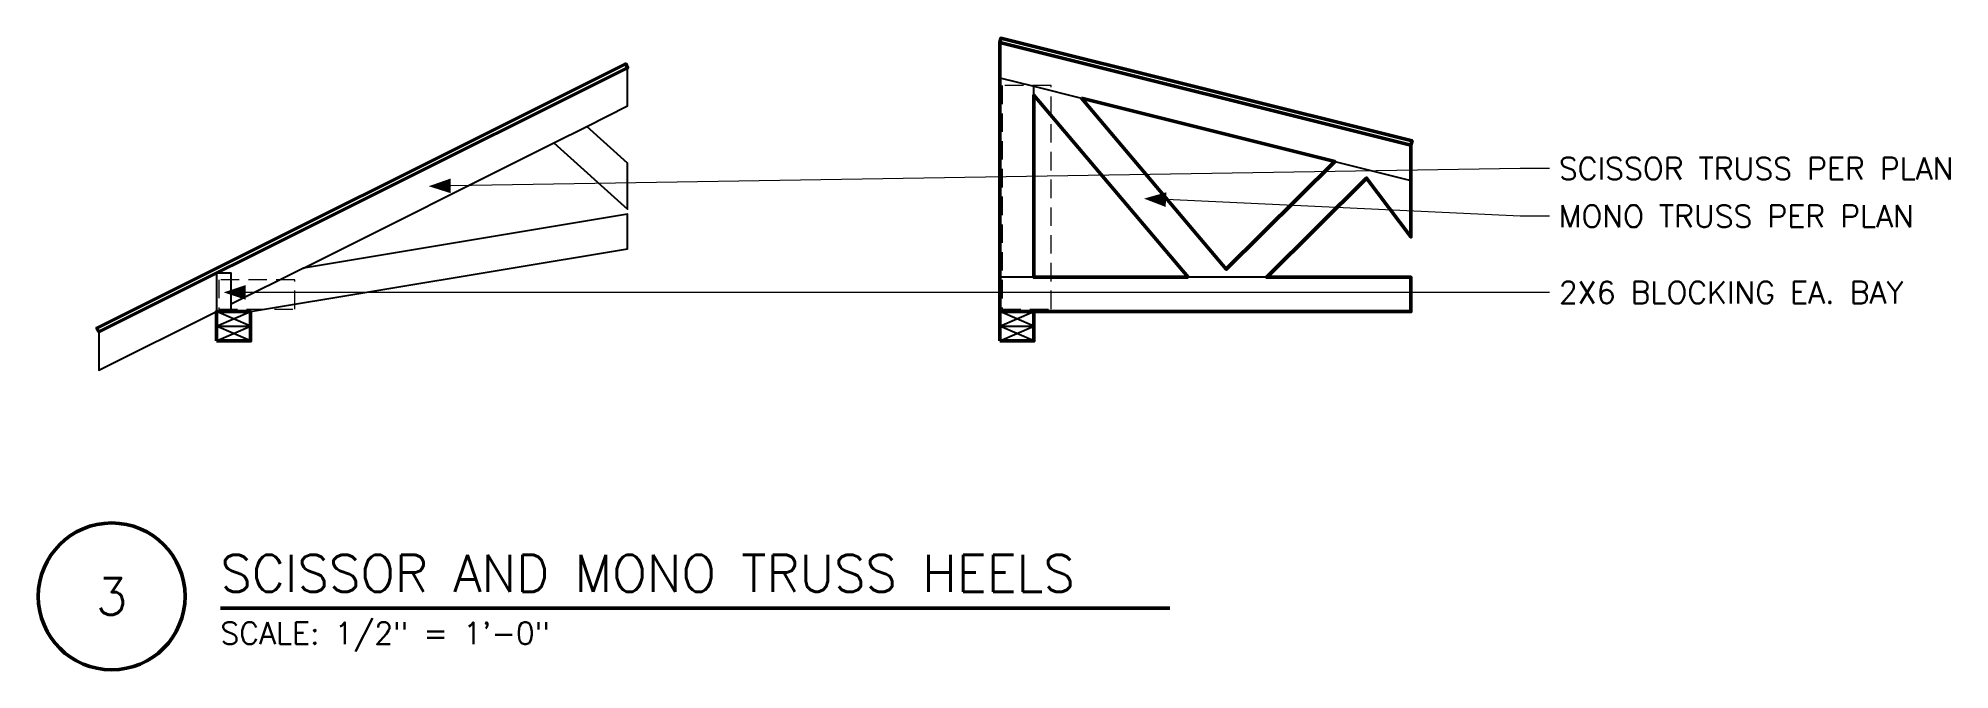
# Model space of a CAD drawing. Header units: inches. Extents: x -18 to 177, y -34 to 31.
import ezdxf
from ezdxf.enums import TextEntityAlignment as Align

# ---------------------------------------------------------------- set-up
doc = ezdxf.new("R2010")
doc.units = ezdxf.units.IN
doc.header["$MEASUREMENT"] = 0
doc.linetypes.add('DASHED', pattern=[2.834646, 1.889764, -0.944882])
for name, color, linetype, lineweight in [('S-ANNO-NOTE', 7, 'CONTINUOUS', 18), ('S-ANNO-TTLB', 7, 'CONTINUOUS', 50), ('S-DETL-BYND', 7, 'CONTINUOUS', 25), ('S-DETL-CUT', 7, 'CONTINUOUS', 50), ('S-DETL-HIDN', 7, 'DASHED', 18)]:
    doc.layers.add(name, color=color, linetype=linetype, lineweight=lineweight)
doc.styles.add('KERF', font='romans.shx')

msp = doc.modelspace()

# ---------------------------------------------------------------- hatches: boundary and pattern name
at = {"layer": 'S-ANNO-NOTE', "lineweight": 50}
for points in [[(21.676612, 15.800901), (23.938428, 15.087327), (23.91421, 16.587132)], [(94.735804, 14.539435), (96.948229, 13.684932), (97.018445, 15.183288)], [(0.75, 4.956559), (3, 4.206559), (3, 5.706559)]]:
    msp.add_hatch(color=256, dxfattribs=at).paths.add_polyline_path(points)

# ---------------------------------------------------------------- linework, layer by layer
at = {"layer": 'S-ANNO-NOTE', "lineweight": 18}
for points in [[(136.146109, 17.600901), (133.146109, 17.600901), (23.926319, 15.837229)], [(136.146109, 12.739435), (133.146109, 12.739435), (96.983337, 14.43411)], [(136.146109, 4.956559), (133.146109, 4.956559), (3, 4.956559)]]:
    msp.add_lwpolyline(points, dxfattribs=at)
at = {"layer": 'S-ANNO-TTLB', "lineweight": 50}
msp.add_lwpolyline([(-18.195656, -26.1, 1), (-3.195656, -26.1, 1)], format="xyb", close=True, dxfattribs=at)
msp.add_lwpolyline([(0.404344, -27.3), (97.36863, -27.3)], dxfattribs=at)
at = {"layer": 'S-DETL-BYND', "lineweight": 25}
for points in [[(3.5, 3), (42, 9.416667), (42, 12.964945), (8.894834, 7.447417), (34.466193, 20.233097), (42, 13.456878), (42, 18.164339), (37.830007, 21.915004), (42, 24), (42, 27.913119)], [(80, 26.892283), (83.5, 26.017283), (88.34229, 24.80671)], [(83.5, 25.111561), (83.5, 26.017283)], [(34.466193, 20.233097), (37.830007, 21.915004)], [(114.219555, 18.337394), (122, 16.392283)], [(1.5, 3), (1.5, 6.913119), (0, 6.913119), (0, 3)], [(8.894834, 7.447417), (1.5, 3.75)], [(83.5, 6.5), (80, 6.5)], [(107.263888, 6.5), (99.244652, 6.5)], [(-12, 0.913119), (-12, -3), (0, 3)], [(0, 0), (3.5, 1.5), (0, 3)], [(3.5, 0), (0, 1.5), (3.5, 3)], [(80, 0), (83.5, 1.5), (80, 3)], [(83.5, 0), (80, 1.5), (83.5, 3)], [(0, 1.5), (3.5, 1.5)], [(80, 1.5), (83.5, 1.5)]]:
    msp.add_lwpolyline(points, dxfattribs=at)
at = {"layer": 'S-DETL-CUT', "lineweight": 50}
for points in [[(122, 20), (122.106109, 20.424437), (80.106109, 30.924437), (80, 30.5)], [(83.5, 3), (122, 3), (122, 6.5), (107.263888, 6.5), (117.466488, 16.628976), (122, 10.627913), (122, 16.392283), (122, 20), (80, 30.5), (80, 26.892283), (80, 6.5), (80, 3)]]:
    msp.add_lwpolyline(points, dxfattribs=at)
for points in [[(-12, 0.913119), (42, 27.913119), (41.804344, 28.304431), (-12.195656, 1.304431)], [(99.244652, 6.5), (83.5, 6.5), (83.5, 25.111561)], [(88.34229, 24.80671), (114.219555, 18.337394), (103.129299, 7.327168)], [(0, 0), (3.5, 0), (3.5, 3), (0, 3)], [(80, 0), (83.5, 0), (83.5, 3), (80, 3)]]:
    msp.add_lwpolyline(points, close=True, dxfattribs=at)
at = {"layer": 'S-DETL-HIDN', "linetype": 'DASHED', "lineweight": 18}
for points in [[(80.25, 3.25), (85.25, 3.25), (85.25, 26.079783), (80.25, 26.079783)], [(0.25, 3.25), (8, 3.25), (8, 6.25), (0.25, 6.25)]]:
    msp.add_lwpolyline(points, close=True, dxfattribs=at)

# ---------------------------------------------------------------- texts
at = {"layer": 'S-ANNO-NOTE', "lineweight": 18, "style": 'KERF'}
for s, p in [('SCISSOR TRUSS PER PLAN', (137.106109, 16.475901)), ('MONO TRUSS PER PLAN', (137.106109, 11.614435)), ('2X6 BLOCKING EA. BAY', (137.106109, 3.831559))]:
    msp.add_text(s, height=2.25, dxfattribs=at).set_placement(p)
at = {"layer": 'S-ANNO-TTLB', "lineweight": 50, "style": 'KERF'}
msp.add_text('SCISSOR AND MONO TRUSS HEELS', height=3.75, dxfattribs=at).set_placement((0.404344, -25.62))
msp.add_text('3', height=3.75, dxfattribs=at).set_placement((-10.695656, -26.1), align=Align.MIDDLE_CENTER)
at = {"layer": 'S-ANNO-TTLB', "lineweight": 18, "style": 'KERF'}
msp.add_text('SCALE: 1/2" = 1\'-0"', height=2.25, dxfattribs=at).set_placement((0.404344, -30.99))

doc.saveas('drawing.dxf')
